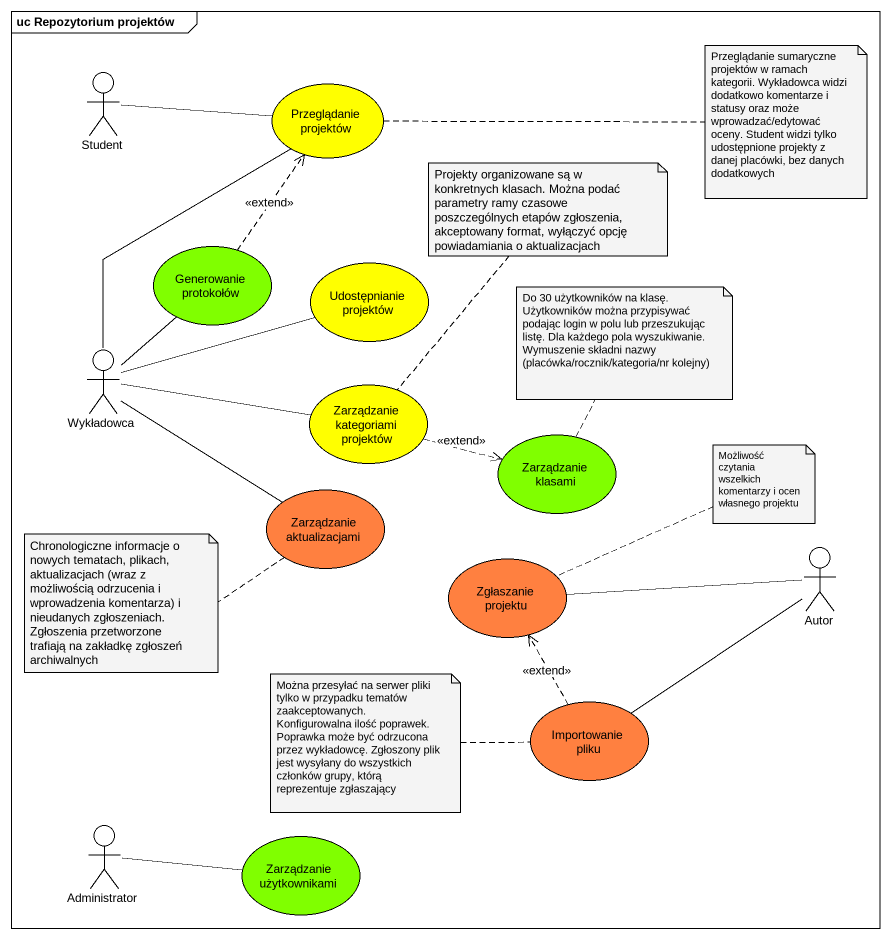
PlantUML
@startuml
mainframe uc Repozytorium projektów
actor Student
usecase "Przeglądanie projektów" as Przeglądanie_projektów #FFFF00
usecase "Generowanie protokołów" as Generowanie_protokołów #80FF00
usecase "Udostępnianie projektów" as Udostępnianie_projektów #FFFF00
actor Wykładowca
usecase "Zarządzanie kategoriami projektów" as Zarządzanie_kategoriami #FFFF00
usecase "Zarządzanie klasami" as Zarządzanie_klasami #80FF00
usecase "Zarządzanie aktualizacjami" as Zarządzanie_aktualizacjami #FF8040
usecase "Zgłaszanie projektu" as Zgłaszanie_projektu #FF8040
actor Autor
usecase "Importowanie pliku" as Importowanie_pliku #FF8040
actor Administrator
usecase "Zarządzanie użytkownikami" as Zarządzanie_użytkownikami #80FF00
Student -right- Przeglądanie_projektów
Przeglądanie_projektów -- Wykładowca
Generowanie_protokołów .up.> Przeglądanie_projektów : <<extend>>
Generowanie_protokołów -- Wykładowca
Udostępnianie_projektów -left- Wykładowca
Wykładowca -right- Zarządzanie_kategoriami
Zarządzanie_kategoriami .right.> Zarządzanie_klasami : <<extend>>
Zarządzanie_aktualizacjami -left- Wykładowca
Zgłaszanie_projektu -right- Autor
Autor -- Importowanie_pliku
Importowanie_pliku .up.> Zgłaszanie_projektu : <<extend>>
Administrator -right- Zarządzanie_użytkownikami
note right of Przeglądanie_projektów : Przeglądanie sumaryczne projektów w ramach kategorii. Wykładowca widzi dodatkowo komentarze i statusy oraz może wprowadzać/edytować oceny. Student widzi tylko udostępnione projekty z danej placówki, bez danych dodatkowych
note top of Zarządzanie_kategoriami : Projekty organizowane są w konkretnych klasach. Można podać parametry ramy czasowe poszczególnych etapów zgłoszenia, akceptowany format, wyłączyć opcję powiadamiania o aktualizacjach
note top of Zarządzanie_klasami : Do 30 użytkowników na klasę. Użytkowników można przypisywać podając login w polu lub przeszukując listę. Dla każdego pola wyszukiwanie. Wymuszenie składni nazwy (placówka/rocznik/kategoria/nr kolejny)
note right of Zgłaszanie_projektu : Możliwość czytania wszelkich komentarzy i ocen własnego projektu
note left of Zarządzanie_aktualizacjami : Chronologiczne informacje o nowych tematach, plikach, aktualizacjach (wraz z możliwością odrzucenia i wprowadzenia komentarza) i nieudanych zgłoszeniach. Zgłoszenia przetworzone trafiają na zakładkę zgłoszeń archiwalnych
note left of Importowanie_pliku : Można przesyłać na serwer pliki tylko w przypadku tematów zaakceptowanych. Konfigurowalna ilość poprawek. Poprawka może być odrzucona przez wykładowcę. Zgłoszony plik jest wysyłany do wszystkich członków grupy, którą reprezentuje zgłaszający
@enduml
